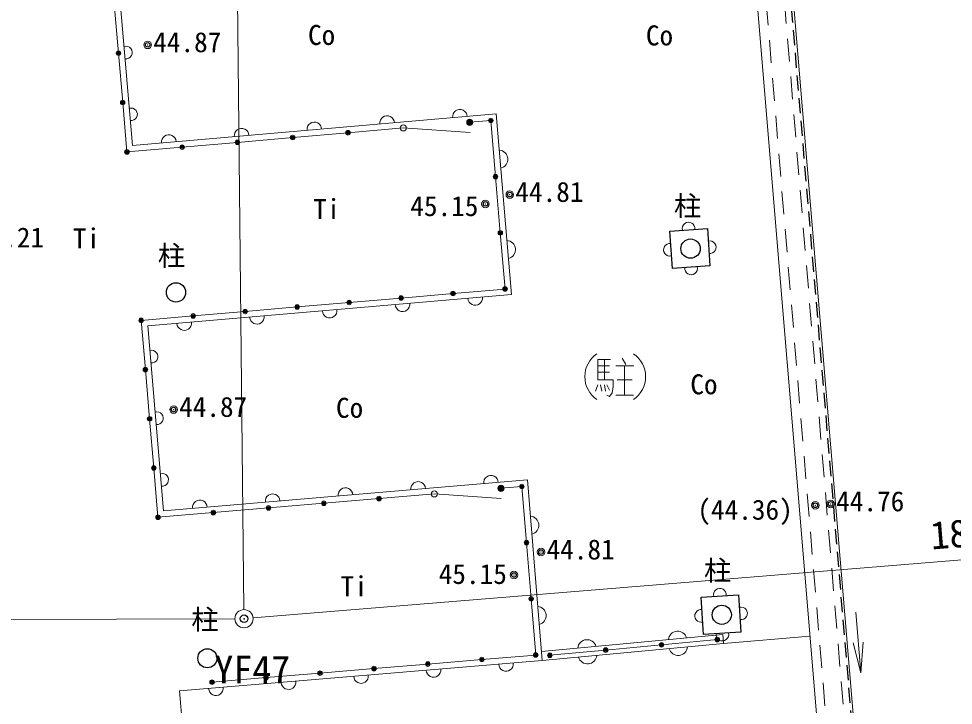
# Model space of a CAD drawing. Units: millimetres, scale not verified. Extents: x -29071210 to -28860960, y -117775216 to -117329466.
# Drawn here: x -28926767 to -28911381, y -117583331 to -117572019 of the extents above; entities that cross this region are included whole.
import ezdxf
from ezdxf.enums import TextEntityAlignment as Align

# ---------------------------------------------------------------- set-up
doc = ezdxf.new("R2010")
doc.units = ezdxf.units.MM
doc.header["$LTSCALE"] = 250
doc.header["$PDMODE"] = 32
doc.header["$PDSIZE"] = 125
doc.linetypes.add('USER4', pattern=[2.5, 1.5, -1])
doc.linetypes.add('USER6', pattern=[1.5, 1, -0.5])
for name, color, linetype, lineweight in [('S-SUV', 7, 'Continuous', 13), ('S-SUV-HTXT', 7, 'Continuous', 13), ('S-SUV-ROW', 7, 'Continuous', 15), ('S-SUV-SRVR', 3, 'Continuous', 13), ('S-SUV-STR', 1, 'Continuous', 25)]:
    doc.layers.add(name, color=color, linetype=linetype, lineweight=lineweight)
doc.layers.add('S-SUV-BMK', color=7, linetype='Continuous')
doc.styles.add('ＭＳ ゴシック', font='')
doc.styles.get('ＭＳ ゴシック').set_extended_font_data('MS Gothic')

# ---------------------------------------------------------------- blocks, each defined once
blk = doc.blocks.new('ﾌﾟﾛｯﾄﾏｰｸ-03_1')
at = {"color": 3, "linetype": 'Continuous', "lineweight": 25}
blk.add_circle((0, 0), 0.5, dxfattribs=at)
at = {"color": 3}
blk.add_point((0, 0), dxfattribs=at)
blk = doc.blocks.new('open_arrow')
at = {"color": 0, "linetype": 'Continuous', "lineweight": -2}
blk.add_lwpolyline([(7.5, 1.25), (0, 0), (7.5, -1.25)], dxfattribs=at)
blk = doc.blocks.new('ﾌﾟﾛｯﾄﾏｰｸ-03')
at = {"color": 7, "linetype": 'Continuous', "lineweight": 15}
blk.add_circle((0, 0), 0.5, dxfattribs=at)
at = {"color": 7}
blk.add_point((0, 0), dxfattribs=at)

msp = doc.modelspace()

# ---------------------------------------------------------------- linework, layer by layer
at = {"layer": 'S-SUV', "linetype": 'USER4'}
for p, q in [((-28912923.5, -117590188.3), (-28915299.8, -117561696.1)), ((-28912624.6, -117590163.2), (-28915000.8, -117561671.2))]:
    msp.add_line(p, q, dxfattribs=at)
at = {"layer": 'S-SUV'}
for p, q in [((-28914851.3, -117561658.7), (-28912396.1, -117591097.3)), ((-28915442.1, -117561794.2), (-28913085.5, -117590051.4)), ((-28924894.1, -117574106.1), (-28925153.5, -117571051.2)), ((-28925192.5, -117571773.7), (-28925123.4, -117572587.3)), ((-28925123.4, -117572587.3), (-28925054.3, -117573400.8)), ((-28925054.3, -117573400.8), (-28924985.2, -117574214.3)), ((-28918904, -117573589), (-28924894.1, -117574106.1)), ((-28918904, -117573589), (-28918652, -117576564)), ((-28919340.9, -117573726.3), (-28918995.2, -117573697.2)), ((-28918995.2, -117573697.2), (-28918916.8, -117574622.5)), ((-28922255.6, -117573977), (-28921345.7, -117573897.9)), ((-28921345.7, -117573897.9), (-28920435.8, -117573818.7)), ((-28920435.8, -117573818.7), (-28919337, -117573894.9)), ((-28924075.4, -117574135.2), (-28923165.5, -117574056.1)), ((-28923165.5, -117574056.1), (-28922255.6, -117573977)), ((-28924985.2, -117574214.3), (-28924075.4, -117574135.2)), ((-28918916.8, -117574622.5), (-28918838.4, -117575547.7)), ((-28918838.4, -117575547.7), (-28918760.1, -117576473)), ((-28918760.1, -117576473), (-28919615.7, -117576546.8)), ((-28918652, -117576564), (-28924641.5, -117577081)), ((-28920471.4, -117576620.7), (-28921327, -117576694.5)), ((-28919615.7, -117576546.8), (-28920471.4, -117576620.7)), ((-28922182.6, -117576768.4), (-28923038.3, -117576842.3)), ((-28921327, -117576694.5), (-28922182.6, -117576768.4)), ((-28923893.9, -117576916.1), (-28924749.6, -117576990)), ((-28923038.3, -117576842.3), (-28923893.9, -117576916.1)), ((-28924749.6, -117576990), (-28924680.7, -117577800.8)), ((-28924383, -117580125), (-28924641.5, -117577081)), ((-28917231.4, -117577968.8), (-28917231.4, -117577633.9)), ((-28917231.4, -117577633.9), (-28917022.3, -117577633.9)), ((-28917231.4, -117577737.9), (-28917042, -117577737.9)), ((-28917125.1, -117577633.9), (-28917125.1, -117577968.8)), ((-28916935.7, -117577737.9), (-28916642.4, -117577737.9)), ((-28916935.7, -117577737.9), (-28916644.7, -117577737.9)), ((-28916831.8, -117577610.8), (-28916769.5, -117577715.9)), ((-28916791.4, -117577737.9), (-28916791.4, -117578220.6)), ((-28924680.7, -117577800.8), (-28924611.9, -117578611.5)), ((-28917231.4, -117577842.9), (-28917043.1, -117577842.9)), ((-28917230.4, -117578053.2), (-28917272.3, -117578156.8)), ((-28916978.5, -117577968.8), (-28917231.4, -117577968.8)), ((-28917188.5, -117578052.6), (-28917166.9, -117578156.8)), ((-28917125.6, -117578053.2), (-28917104.6, -117578156.2)), ((-28917083.6, -117578053.2), (-28917041.7, -117578137)), ((-28916978.5, -117578077.4), (-28916978.5, -117577968.8)), ((-28916915, -117577968.8), (-28916665.5, -117577968.8)), ((-28917043.1, -117578241.3), (-28916999.2, -117578181.3)), ((-28916999.2, -117578181.3), (-28916978.5, -117578077.4)), ((-28917082.4, -117578219.4), (-28917043.1, -117578241.3)), ((-28916936.9, -117578220.6), (-28916645.9, -117578220.6)), ((-28924611.9, -117578611.5), (-28924543, -117579422.3)), ((-28924543, -117579422.3), (-28924474.2, -117580233.1)), ((-28924383, -117580125), (-28918392, -117579619)), ((-28918828.9, -117579756.3), (-28918483.4, -117579727.1)), ((-28918483.4, -117579727.1), (-28918407.2, -117580652.3)), ((-28918147, -117582594), (-28918392, -117579619)), ((-28920833.9, -117579925.6), (-28919923.8, -117579848.7)), ((-28919923.8, -117579848.7), (-28918825, -117579924.9)), ((-28922654, -117580079.3), (-28921744, -117580002.5)), ((-28921744, -117580002.5), (-28920833.9, -117579925.6)), ((-28924474.2, -117580233.1), (-28923564.1, -117580156.2)), ((-28923564.1, -117580156.2), (-28922654, -117580079.3)), ((-28918407.2, -117580652.3), (-28918331.1, -117581577.5)), ((-28918331.1, -117581577.5), (-28918254.9, -117582502.7)), ((-28912986.9, -117581798.8), (-28912903.8, -117582795.4)), ((-28915176, -117582164.7), (-28918159.3, -117582444.5)), ((-28915162, -117582314), (-28915176, -117582164.7)), ((-28913740.9, -117582192.6), (-28915162, -117582314)), ((-28915162, -117582314), (-28918147, -117582594)), ((-28916184.8, -117582334.6), (-28917104.1, -117582420.8)), ((-28915265.5, -117582248.4), (-28916184.8, -117582334.6)), ((-28918254.9, -117582502.7), (-28919143, -117582577.2)), ((-28917104.1, -117582420.8), (-28918023.4, -117582507.1)), ((-28918147, -117582594), (-28924117, -117583095)), ((-28920031.1, -117582651.8), (-28920919.2, -117582726.3)), ((-28919143, -117582577.2), (-28920031.1, -117582651.8)), ((-28921807.3, -117582800.8), (-28922695.4, -117582875.3)), ((-28920919.2, -117582726.3), (-28921807.3, -117582800.8)), ((-28922695.4, -117582875.3), (-28923583.5, -117582949.9)), ((-28923904.9, -117585823.4), (-28924117, -117583095))]:
    msp.add_line(p, q, dxfattribs=at)
for centre, radius in [((-28919340.9, -117573726.3), 50), ((-28920435.8, -117573818.7), 50), ((-28918828.9, -117579756.3), 50), ((-28919923.8, -117579848.7), 50), ((-28918023.4, -117582507.1), 37.5), ((-28918023.4, -117582507.1), 25), ((-28918023.4, -117582507.1), 12.5), ((-28923583.5, -117582949.9), 37.5), ((-28923583.5, -117582949.9), 25), ((-28923583.5, -117582949.9), 12.5)]:
    msp.add_circle(centre, radius, dxfattribs=at)
for centre, radius, start, end in [((-28925003.1, -117572576.9), 104.3, 263.39002, 106.31695), ((-28925123.4, -117572587.3), 37.5, 0, 180), ((-28925123.4, -117572587.3), 37.5, 180, 0), ((-28925123.4, -117572587.3), 25, 0, 180), ((-28925123.4, -117572587.3), 25, 180, 0), ((-28925123.4, -117572587.3), 12.5, 0, 180), ((-28925123.4, -117572587.3), 12.5, 180, 0), ((-28925054.3, -117573400.8), 37.5, 0, 180), ((-28925054.3, -117573400.8), 37.5, 180, 0), ((-28925054.3, -117573400.8), 25, 0, 180), ((-28925054.3, -117573400.8), 25, 180, 0), ((-28925054.3, -117573400.8), 12.5, 0, 180), ((-28925054.3, -117573400.8), 12.5, 180, 0), ((-28924916.7, -117573595.2), 104.3, 263.39002, 106.31695), ((-28919503.4, -117573636.1), 120.3, 2.71334, 187.1543), ((-28921899.4, -117573842.9), 120.3, 2.71334, 187.1543), ((-28920701.4, -117573739.5), 120.3, 2.71334, 187.1543), ((-28919340.9, -117573726.3), 37.5, 0, 180), ((-28919340.9, -117573726.3), 37.5, 180, 0), ((-28919340.9, -117573726.3), 25, 0, 180), ((-28919340.9, -117573726.3), 25, 180, 0), ((-28919340.9, -117573726.3), 12.5, 0, 180), ((-28919340.9, -117573726.3), 12.5, 180, 0), ((-28918995.2, -117573697.2), 37.5, 0, 180), ((-28918995.2, -117573697.2), 37.5, 180, 0), ((-28918995.2, -117573697.2), 25, 0, 180), ((-28918995.2, -117573697.2), 25, 180, 0), ((-28918995.2, -117573697.2), 12.5, 0, 180), ((-28918995.2, -117573697.2), 12.5, 180, 0), ((-28923097.5, -117573946.3), 120.3, 2.71334, 187.1543), ((-28921345.7, -117573897.9), 37.5, 0, 180), ((-28921345.7, -117573897.9), 37.5, 180, 0), ((-28921345.7, -117573897.9), 25, 0, 180), ((-28921345.7, -117573897.9), 25, 180, 0), ((-28921345.7, -117573897.9), 12.5, 0, 180), ((-28921345.7, -117573897.9), 12.5, 180, 0), ((-28924295.5, -117574049.7), 120.3, 2.71334, 187.1543), ((-28923165.5, -117574056.1), 37.5, 0, 180), ((-28923165.5, -117574056.1), 37.5, 180, 0), ((-28923165.5, -117574056.1), 25, 0, 180), ((-28923165.5, -117574056.1), 25, 180, 0), ((-28923165.5, -117574056.1), 12.5, 0, 180), ((-28923165.5, -117574056.1), 12.5, 180, 0), ((-28922255.6, -117573977), 37.5, 0, 180), ((-28922255.6, -117573977), 37.5, 180, 0), ((-28922255.6, -117573977), 25, 0, 180), ((-28922255.6, -117573977), 25, 180, 0), ((-28922255.6, -117573977), 12.5, 0, 180), ((-28922255.6, -117573977), 12.5, 180, 0), ((-28924985.2, -117574214.3), 37.5, 0, 180), ((-28924985.2, -117574214.3), 37.5, 180, 0), ((-28924985.2, -117574214.3), 25, 0, 180), ((-28924985.2, -117574214.3), 25, 180, 0), ((-28924985.2, -117574214.3), 12.5, 0, 180), ((-28924985.2, -117574214.3), 12.5, 180, 0), ((-28924075.4, -117574135.2), 37.5, 0, 180), ((-28924075.4, -117574135.2), 37.5, 180, 0), ((-28924075.4, -117574135.2), 25, 0, 180), ((-28924075.4, -117574135.2), 25, 180, 0), ((-28924075.4, -117574135.2), 12.5, 0, 180), ((-28924075.4, -117574135.2), 12.5, 180, 0), ((-28918867.5, -117574335), 151.6, 284.96033, 84.72314), ((-28918916.8, -117574622.5), 37.5, 0, 180), ((-28918916.8, -117574622.5), 37.5, 180, 0), ((-28918916.8, -117574622.5), 25, 0, 180), ((-28918916.8, -117574622.5), 25, 180, 0), ((-28918916.8, -117574622.5), 12.5, 0, 180), ((-28918916.8, -117574622.5), 12.5, 180, 0), ((-28915739.1, -117575477.5), 104.7, 352.44481, 194.81226), ((-28918838.4, -117575547.7), 37.5, 0, 180), ((-28918838.4, -117575547.7), 37.5, 180, 0), ((-28918838.4, -117575547.7), 25, 0, 180), ((-28918838.4, -117575547.7), 25, 180, 0), ((-28918838.4, -117575547.7), 12.5, 0, 180), ((-28918838.4, -117575547.7), 12.5, 180, 0), ((-28918741.5, -117575822.5), 151.6, 284.96033, 84.72314), ((-28916046, -117575826.1), 104.7, 82.44481, 284.81226), ((-28915390.5, -117575784.5), 104.7, 262.44481, 104.81226), ((-28915697.5, -117576133), 104.7, 172.44481, 14.81226), ((-28919615.7, -117576546.8), 37.5, 0, 180), ((-28919615.7, -117576546.8), 25, 0, 180), ((-28918760.1, -117576473), 37.5, 0, 180), ((-28918760.1, -117576473), 37.5, 180, 0), ((-28918760.1, -117576473), 25, 0, 180), ((-28918760.1, -117576473), 25, 180, 0), ((-28918760.1, -117576473), 12.5, 0, 180), ((-28918760.1, -117576473), 12.5, 180, 0), ((-28921327, -117576694.5), 37.5, 0, 180), ((-28921327, -117576694.5), 25, 0, 180), ((-28920471.4, -117576620.7), 37.5, 0, 180), ((-28920471.4, -117576620.7), 37.5, 180, 0), ((-28920471.4, -117576620.7), 25, 0, 180), ((-28920471.4, -117576620.7), 25, 180, 0), ((-28920471.4, -117576620.7), 12.5, 0, 180), ((-28920471.4, -117576620.7), 12.5, 180, 0), ((-28919615.7, -117576546.8), 37.5, 180, 0), ((-28919615.7, -117576546.8), 25, 180, 0), ((-28919615.7, -117576546.8), 12.5, 0, 180), ((-28919615.7, -117576546.8), 12.5, 180, 0), ((-28919250.5, -117576620.4), 120.3, 182.70751, 7.16014), ((-28923038.3, -117576842.3), 37.5, 0, 180), ((-28923038.3, -117576842.3), 25, 0, 180), ((-28923038.3, -117576842.3), 12.5, 0, 180), ((-28922182.6, -117576768.4), 37.5, 0, 180), ((-28922182.6, -117576768.4), 37.5, 180, 0), ((-28922182.6, -117576768.4), 25, 0, 180), ((-28922182.6, -117576768.4), 25, 180, 0), ((-28922182.6, -117576768.4), 12.5, 0, 180), ((-28922182.6, -117576768.4), 12.5, 180, 0), ((-28921646.3, -117576827.2), 120.3, 182.70751, 7.16014), ((-28921327, -117576694.5), 37.5, 180, 0), ((-28921327, -117576694.5), 25, 180, 0), ((-28921327, -117576694.5), 12.5, 0, 180), ((-28921327, -117576694.5), 12.5, 180, 0), ((-28920448.4, -117576723.8), 120.3, 182.70751, 7.16014), ((-28924749.6, -117576990), 37.5, 0, 180), ((-28924749.6, -117576990), 25, 0, 180), ((-28924749.6, -117576990), 12.5, 0, 180), ((-28923893.9, -117576916.1), 37.5, 0, 180), ((-28923893.9, -117576916.1), 37.5, 180, 0), ((-28923893.9, -117576916.1), 25, 0, 180), ((-28923893.9, -117576916.1), 25, 180, 0), ((-28923893.9, -117576916.1), 12.5, 0, 180), ((-28923893.9, -117576916.1), 12.5, 180, 0), ((-28923038.3, -117576842.3), 37.5, 180, 0), ((-28923038.3, -117576842.3), 25, 180, 0), ((-28923038.3, -117576842.3), 12.5, 180, 0), ((-28922844.2, -117576930.6), 120.3, 182.70751, 7.16014), ((-28924749.6, -117576990), 37.5, 180, 0), ((-28924749.6, -117576990), 25, 180, 0), ((-28924749.6, -117576990), 12.5, 180, 0), ((-28924042.1, -117577034), 120.3, 182.70751, 7.16014), ((-28924577.4, -117577586.6), 104, 263.18901, 106.51797), ((-28916995.6, -117577916.5), 451.6, 123.85503, 236.14497), ((-28916898.8, -117577916.5), 451.6, 303.85503, 56.14497), ((-28924680.7, -117577800.8), 37.5, 0, 180), ((-28924680.7, -117577800.8), 37.5, 180, 0), ((-28924680.7, -117577800.8), 25, 0, 180), ((-28924680.7, -117577800.8), 25, 180, 0), ((-28924680.7, -117577800.8), 12.5, 0, 180), ((-28924680.7, -117577800.8), 12.5, 180, 0), ((-28924491.3, -117578601.2), 104, 263.18901, 106.51797), ((-28924611.9, -117578611.5), 37.5, 0, 180), ((-28924611.9, -117578611.5), 37.5, 180, 0), ((-28924611.9, -117578611.5), 25, 0, 180), ((-28924611.9, -117578611.5), 25, 180, 0), ((-28924611.9, -117578611.5), 12.5, 0, 180), ((-28924611.9, -117578611.5), 12.5, 180, 0), ((-28924543, -117579422.3), 37.5, 0, 180), ((-28924543, -117579422.3), 37.5, 180, 0), ((-28924543, -117579422.3), 25, 0, 180), ((-28924543, -117579422.3), 25, 180, 0), ((-28924543, -117579422.3), 12.5, 0, 180), ((-28924543, -117579422.3), 12.5, 180, 0), ((-28924405.1, -117579615.9), 104, 263.18901, 106.51797), ((-28918991.5, -117579665), 120.3, 2.607, 187.04849), ((-28921387.9, -117579867.4), 120.3, 2.607, 187.04849), ((-28920189.7, -117579766.2), 120.3, 2.607, 187.04849), ((-28918828.9, -117579756.3), 37.5, 0, 180), ((-28918828.9, -117579756.3), 25, 0, 180), ((-28918828.9, -117579756.3), 12.5, 0, 180), ((-28918483.4, -117579727.1), 37.5, 0, 180), ((-28918483.4, -117579727.1), 37.5, 180, 0), ((-28918483.4, -117579727.1), 25, 0, 180), ((-28918483.4, -117579727.1), 25, 180, 0), ((-28918483.4, -117579727.1), 12.5, 0, 180), ((-28918483.4, -117579727.1), 12.5, 180, 0), ((-28922586.1, -117579968.6), 120.3, 2.607, 187.04849), ((-28920833.9, -117579925.6), 37.5, 0, 180), ((-28920833.9, -117579925.6), 25, 0, 180), ((-28918828.9, -117579756.3), 37.5, 180, 0), ((-28918828.9, -117579756.3), 25, 180, 0), ((-28918828.9, -117579756.3), 12.5, 180, 0), ((-28923784.3, -117580069.8), 120.3, 2.607, 187.04849), ((-28922654, -117580079.3), 37.5, 0, 180), ((-28922654, -117580079.3), 25, 0, 180), ((-28921744, -117580002.5), 37.5, 0, 180), ((-28921744, -117580002.5), 37.5, 180, 0), ((-28921744, -117580002.5), 25, 0, 180), ((-28921744, -117580002.5), 25, 180, 0), ((-28921744, -117580002.5), 12.5, 0, 180), ((-28921744, -117580002.5), 12.5, 180, 0), ((-28920833.9, -117579925.6), 37.5, 180, 0), ((-28920833.9, -117579925.6), 25, 180, 0), ((-28920833.9, -117579925.6), 12.5, 0, 180), ((-28920833.9, -117579925.6), 12.5, 180, 0), ((-28924474.2, -117580233.1), 37.5, 0, 180), ((-28924474.2, -117580233.1), 25, 0, 180), ((-28923564.1, -117580156.2), 37.5, 0, 180), ((-28923564.1, -117580156.2), 37.5, 180, 0), ((-28923564.1, -117580156.2), 25, 0, 180), ((-28923564.1, -117580156.2), 25, 180, 0), ((-28923564.1, -117580156.2), 12.5, 0, 180), ((-28923564.1, -117580156.2), 12.5, 180, 0), ((-28922654, -117580079.3), 37.5, 180, 0), ((-28922654, -117580079.3), 25, 180, 0), ((-28922654, -117580079.3), 12.5, 0, 180), ((-28922654, -117580079.3), 12.5, 180, 0), ((-28918357.3, -117580364.9), 151.6, 284.81544, 84.60027), ((-28924474.2, -117580233.1), 37.5, 180, 0), ((-28924474.2, -117580233.1), 25, 180, 0), ((-28924474.2, -117580233.1), 12.5, 0, 180), ((-28924474.2, -117580233.1), 12.5, 180, 0), ((-28918407.2, -117580652.3), 37.5, 0, 180), ((-28918407.2, -117580652.3), 37.5, 180, 0), ((-28918407.2, -117580652.3), 25, 0, 180), ((-28918407.2, -117580652.3), 25, 180, 0), ((-28918407.2, -117580652.3), 12.5, 0, 180), ((-28918407.2, -117580652.3), 12.5, 180, 0), ((-28915224.8, -117581509.2), 104.7, 352.44481, 194.81226), ((-28918331.1, -117581577.5), 37.5, 0, 180), ((-28918331.1, -117581577.5), 37.5, 180, 0), ((-28918331.1, -117581577.5), 25, 0, 180), ((-28918331.1, -117581577.5), 25, 180, 0), ((-28918331.1, -117581577.5), 12.5, 0, 180), ((-28918331.1, -117581577.5), 12.5, 180, 0), ((-28918234.8, -117581852.4), 151.6, 284.81544, 84.60027), ((-28915531.8, -117581857.8), 104.7, 82.44481, 284.81226), ((-28914876.2, -117581816.2), 104.7, 262.44481, 104.81226), ((-28915919.3, -117582261.8), 152.3, 15.67997, 175.03763), ((-28915265.5, -117582248.4), 37.5, 0, 180), ((-28915183.2, -117582164.8), 104.7, 172.44481, 14.81226), ((-28917410.9, -117582401.7), 152.3, 15.67997, 175.03763), ((-28916184.8, -117582334.6), 37.5, 0, 180), ((-28916184.8, -117582334.6), 37.5, 180, 0), ((-28916184.8, -117582334.6), 25, 0, 180), ((-28916184.8, -117582334.6), 25, 180, 0), ((-28916184.8, -117582334.6), 12.5, 0, 180), ((-28916184.8, -117582334.6), 12.5, 180, 0), ((-28915910.8, -117582356.7), 152.4, 195.71202, 355.00558), ((-28915265.5, -117582248.4), 37.5, 180, 0), ((-28915265.5, -117582248.4), 25, 0, 180), ((-28915265.5, -117582248.4), 25, 180, 0), ((-28915265.5, -117582248.4), 12.5, 0, 180), ((-28915265.5, -117582248.4), 12.5, 180, 0), ((-28918254.9, -117582502.7), 37.5, 0, 180), ((-28918254.9, -117582502.7), 37.5, 180, 0), ((-28918254.9, -117582502.7), 25, 0, 180), ((-28918254.9, -117582502.7), 25, 180, 0), ((-28918254.9, -117582502.7), 12.5, 0, 180), ((-28918254.9, -117582502.7), 12.5, 180, 0), ((-28917403.3, -117582496.7), 152.4, 195.71202, 355.00558), ((-28917104.1, -117582420.8), 37.5, 0, 180), ((-28917104.1, -117582420.8), 37.5, 180, 0), ((-28917104.1, -117582420.8), 25, 0, 180), ((-28917104.1, -117582420.8), 25, 180, 0), ((-28917104.1, -117582420.8), 12.5, 0, 180), ((-28917104.1, -117582420.8), 12.5, 180, 0), ((-28920031.1, -117582651.8), 37.5, 0, 180), ((-28920031.1, -117582651.8), 37.5, 180, 0), ((-28920031.1, -117582651.8), 25, 0, 180), ((-28920031.1, -117582651.8), 25, 180, 0), ((-28920031.1, -117582651.8), 12.5, 0, 180), ((-28920031.1, -117582651.8), 12.5, 180, 0), ((-28919143, -117582577.2), 37.5, 0, 180), ((-28919143, -117582577.2), 37.5, 180, 0), ((-28919143, -117582577.2), 25, 0, 180), ((-28919143, -117582577.2), 25, 180, 0), ((-28919143, -117582577.2), 12.5, 0, 180), ((-28919143, -117582577.2), 12.5, 180, 0), ((-28918743.6, -117582649.2), 119.9, 182.37264, 7.22136), ((-28921807.3, -117582800.8), 37.5, 0, 180), ((-28921807.3, -117582800.8), 37.5, 180, 0), ((-28921807.3, -117582800.8), 25, 0, 180), ((-28921807.3, -117582800.8), 25, 180, 0), ((-28921807.3, -117582800.8), 12.5, 0, 180), ((-28921807.3, -117582800.8), 12.5, 180, 0), ((-28920919.2, -117582726.3), 37.5, 0, 180), ((-28920919.2, -117582726.3), 37.5, 180, 0), ((-28920919.2, -117582726.3), 25, 0, 180), ((-28920919.2, -117582726.3), 25, 180, 0), ((-28920919.2, -117582726.3), 12.5, 0, 180), ((-28920919.2, -117582726.3), 12.5, 180, 0), ((-28919937.6, -117582749.4), 119.9, 182.37264, 7.22136), ((-28922695.4, -117582875.3), 37.5, 0, 180), ((-28922695.4, -117582875.3), 37.5, 180, 0), ((-28922695.4, -117582875.3), 25, 0, 180), ((-28922695.4, -117582875.3), 25, 180, 0), ((-28922695.4, -117582875.3), 12.5, 0, 180), ((-28922695.4, -117582875.3), 12.5, 180, 0), ((-28922325.6, -117582949.8), 119.9, 182.37264, 7.22136), ((-28921131.6, -117582849.6), 119.9, 182.37264, 7.22136), ((-28923519.6, -117583050), 119.9, 182.37264, 7.22136)]:
    msp.add_arc(centre, radius, start, end, dxfattribs=at)
at = {"layer": 'S-SUV-ROW'}
for p, q in [((-28923058.7, -117581754.7), (-28923431.1, -117547226.9)), ((-28922907.6, -117581892.4), (-28904747.3, -117580398.5)), ((-28938297.2, -117581962.2), (-28923207.1, -117581905.3))]:
    msp.add_line(p, q, dxfattribs=at)
at = {"layer": 'S-SUV-STR', "linetype": 'USER6'}
msp.add_line((-28912920, -117585160), (-28914860, -117562154), dxfattribs=at)
at = {"layer": 'S-SUV-STR'}
for points in [[(-28915430.3, -117575478.3), (-28915391.3, -117576093.3), (-28916006.3, -117576132.3), (-28916045.3, -117575517.3)], [(-28914916, -117581510), (-28914877, -117582125), (-28915492, -117582164), (-28915531, -117581549)]]:
    msp.add_lwpolyline(points, close=True, dxfattribs=at)
for centre, radius in [((-28915706.7, -117575807.4), 159.2), ((-28924177.3, -117576527.9), 158.7), ((-28915192.4, -117581839.2), 157.8), ((-28923661.1, -117582556.7), 156.7)]:
    msp.add_circle(centre, radius, dxfattribs=at)

# ---------------------------------------------------------------- block references
at = {"layer": 'S-SUV', "xscale": 66.7, "yscale": 66.7, "rotation": 94.8}
msp.add_blockref('open_arrow', (-28912903.8, -117582795.4), dxfattribs=at)
at = {"layer": 'S-SUV-BMK', "xscale": 300, "yscale": 300}
msp.add_blockref('ﾌﾟﾛｯﾄﾏｰｸ-03', (-28923057.1, -117581904.7), dxfattribs=at)
at = {"layer": 'S-SUV-SRVR', "xscale": 75, "yscale": 75}
for p in [(-28924643.4, -117572449.9), (-28918682.1, -117574916.1), (-28919082.8, -117575070.4), (-28924217.3, -117578457.9), (-28913651.6, -117580035.3), (-28913401.1, -117580013.1), (-28918167.9, -117580806.7), (-28918614.1, -117581184.9)]:
    msp.add_blockref('ﾌﾟﾛｯﾄﾏｰｸ-03_1', p, dxfattribs=at)

# ---------------------------------------------------------------- texts
at = {"layer": 'S-SUV-BMK', "style": 'ＭＳ ゴシック'}
msp.add_text('YF47', height=458.2, dxfattribs=at).set_placement((-28923543.7, -117582511.9), align=Align.TOP_LEFT)
at = {"layer": 'S-SUV-HTXT', "style": 'ＭＳ ゴシック'}
for s, p in [('Co', (-28922004, -117572551.4)), ('Co', (-28916441.7, -117572558.5)), ('Ti', (-28921919.7, -117575419)), ('柱', (-28915980.1, -117575368.4)), ('Ti', (-28925874.2, -117575902)), ('柱', (-28924477.2, -117576187.4)), ('Co', (-28915710.1, -117578306.3)), ('Co', (-28921543.3, -117578693.8)), ('柱', (-28915485.3, -117581374.3)), ('Ti', (-28921468.7, -117581633.5)), ('柱', (-28923925.5, -117582181.9))]:
    msp.add_text(s, height=329.9, dxfattribs=at).set_placement(p, align=Align.BOTTOM_LEFT)
msp.add_text('18.521', height=458.2, rotation=4.703, dxfattribs=at).set_placement((-28910827.5, -117580459.7), align=Align.MIDDLE_CENTER)
at = {"layer": 'S-SUV-SRVR', "style": 'ＭＳ ゴシック'}
for s, p in [('44.87', (-28924552.6, -117572670.1)), ('44.81', (-28918591.3, -117575136.3)), ('45.15', (-28920320.6, -117575370.1)), ('45.21', (-28927471.3, -117575887.1)), ('44.87', (-28924126.5, -117578678)), ('44.76', (-28913310.2, -117580233.3)), ('44.81', (-28918077.1, -117581026.8)), ('45.15', (-28919852.4, -117581430.8))]:
    msp.add_text(s, height=329.9, dxfattribs=at).set_placement(p, align=Align.BOTTOM_LEFT)
msp.add_text('(44.36)', height=329.9, dxfattribs=at).set_placement((-28914809.5, -117580372.1), align=Align.BOTTOM_CENTER)

doc.saveas('drawing.dxf')
